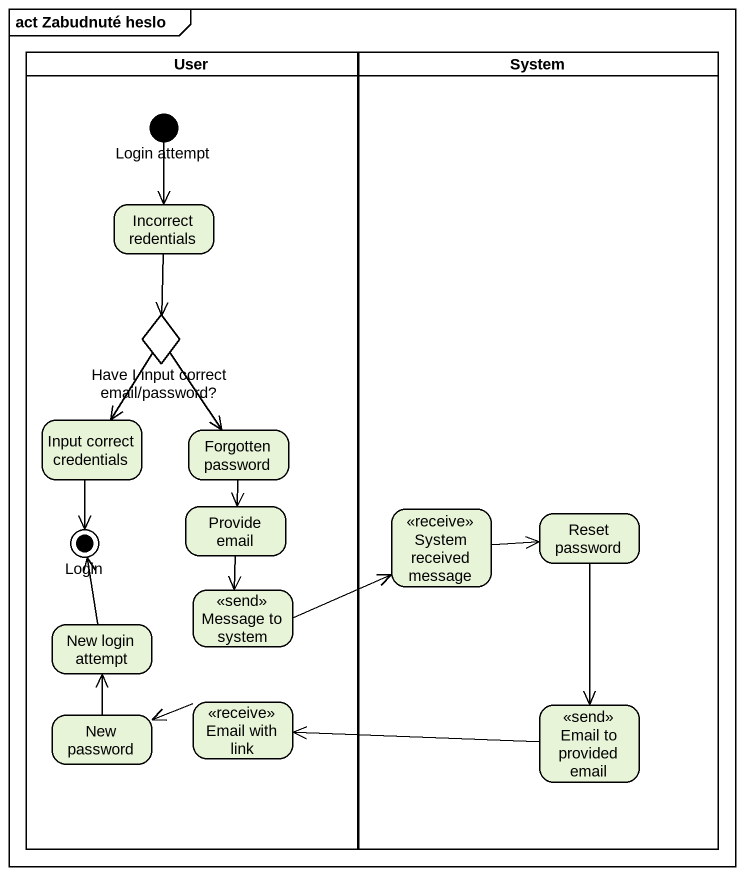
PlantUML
@startuml
mainframe act Zabudnuté heslo
hide empty description
state User <<partition>> {
  state "Login attempt" as Login_attempt <<start>>
  state "Incorrect redentials" as Incorrect_redentials
  state "Have I input correct email/password?" as Have_I_input_correct_email <<choice>>
  state "Input correct credentials" as Input_correct_credentials
  state "Forgotten password" as Forgotten_password
  state Login <<end>>
  state "Provide email" as Provide_email
  state "New login attempt" as New_login_attempt
  state "Message to system" as Message_to_system <<send>>
  state "New password" as New_password
  state "Email with link" as Email_with_link <<receive>>
}
state System <<partition>> {
  state "System received message" as System_received_message <<receive>>
  state "Reset password" as Reset_password
  state "Email to provided email" as Email_to_provided_email <<send>>
}
Login_attempt --> Incorrect_redentials
Incorrect_redentials --> Have_I_input_correct_email
Have_I_input_correct_email --> Input_correct_credentials
Have_I_input_correct_email --> Forgotten_password
Input_correct_credentials --> Login
Forgotten_password --> Provide_email
Provide_email --> Message_to_system
System_received_message -right-> Reset_password
Reset_password --> Email_to_provided_email
New_login_attempt -up-> Login
Message_to_system -right-> System_received_message
New_password -up-> New_login_attempt
Email_with_link -left-> New_password
Email_to_provided_email -left-> Email_with_link
@enduml
